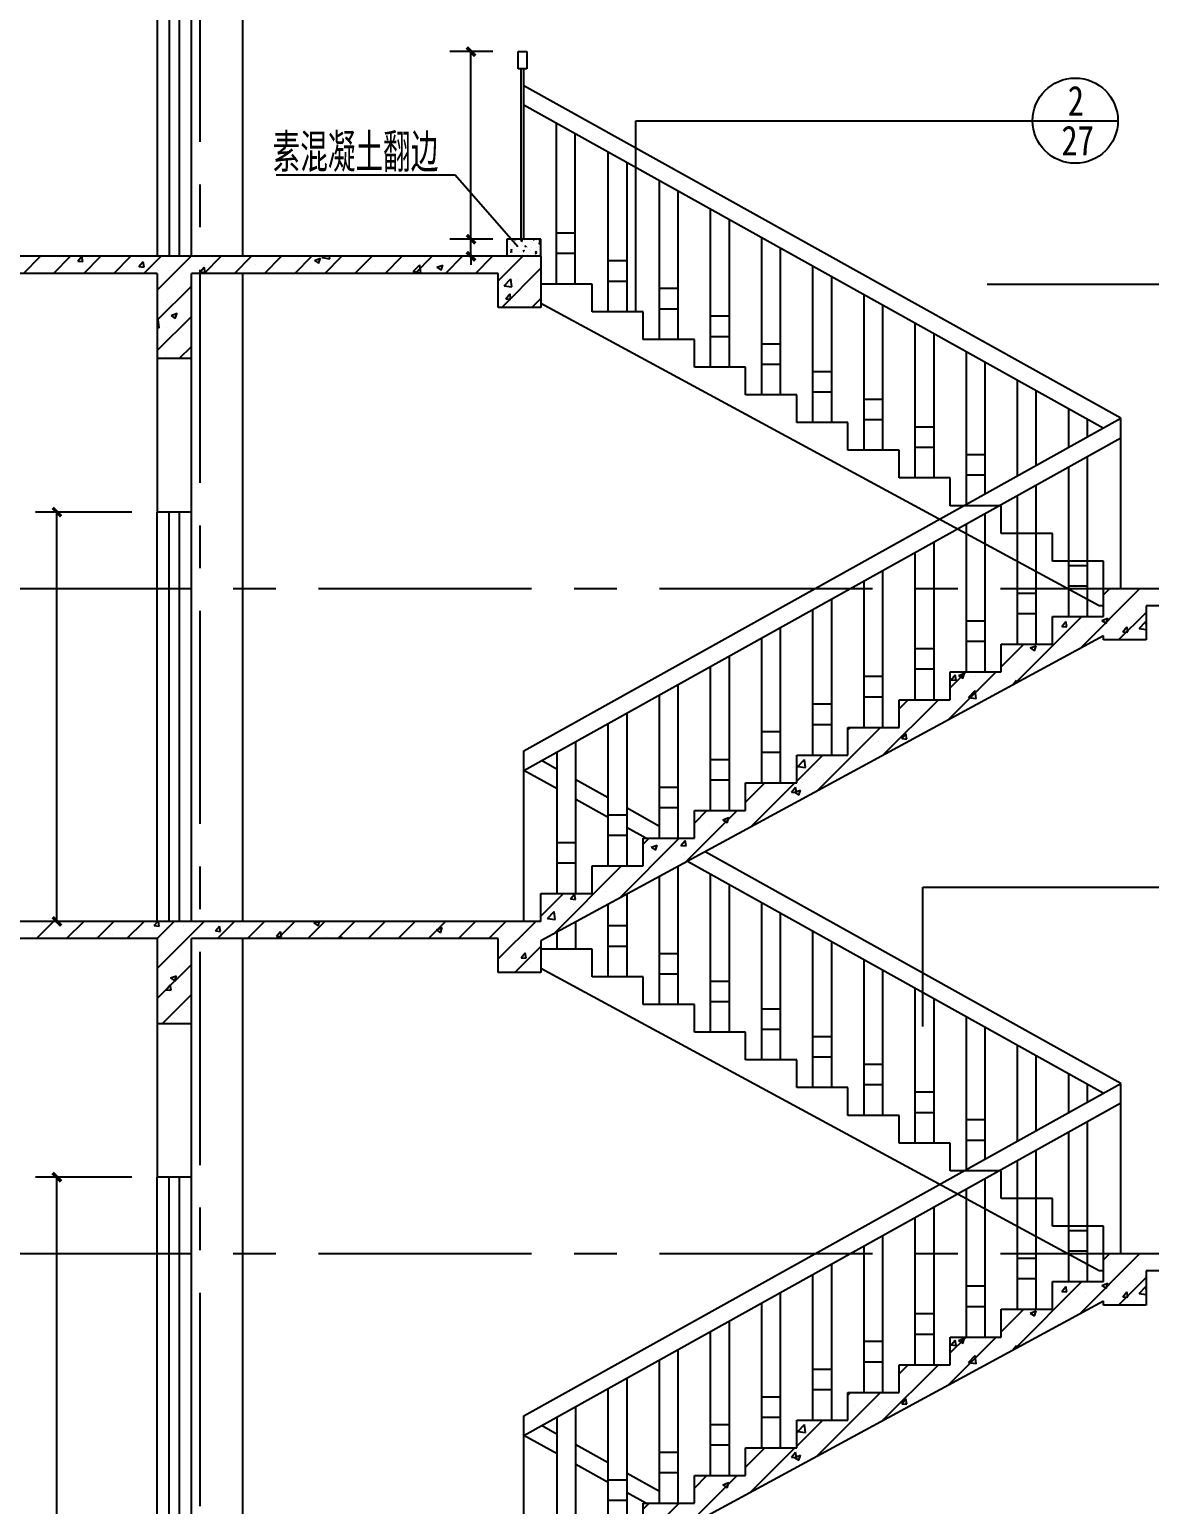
# Model space of a CAD drawing. Extents: x -4968480 to 5598971, y -5343220 to -29066.
# Drawn here: x 275497 to 282065, y -42880 to -34231 of the extents above; entities that cross this region are included whole.
import ezdxf

# ---------------------------------------------------------------- set-up
doc = ezdxf.new("R2010")
doc.units = 0
doc.header["$LTSCALE"] = 1000
doc.header["$MEASUREMENT"] = 0
doc.linetypes.add('CENTER', pattern=[2, 1.25, -0.25, 0.25, -0.25])
doc.layers.get('0').update_dxf_attribs({"linetype": 'CONTINUOUS'})
for name, color, linetype in [('DOTE', 1, 'CENTER'), ('PUB_DIM', 3, 'CONTINUOUS'), ('WALL', 2, 'CONTINUOUS'), ('WINDOW', 4, 'CONTINUOUS')]:
    doc.layers.add(name, color=color, linetype=linetype)
doc.styles.add('-宋体', font='', dxfattribs={"width": 0.8})
doc.styles.get("Standard").update_dxf_attribs({"font": 'GBENOR', "bigfont": 'GBCBIG'})
doc.styles.get('-宋体').set_extended_font_data('SimSun')

# ---------------------------------------------------------------- blocks, each defined once
blk = doc.blocks.new('_ArchTick')
at = {"color": 0, "linetype": 'ByBlock', "const_width": 0.4}
blk.add_lwpolyline([(-0.5, -0.5), (0.5, 0.5)], dxfattribs=at)

msp = doc.modelspace()

# ---------------------------------------------------------------- linework, layer by layer
for p, q in [((276746.3, -33639.2, -24317.3), (276746.3, -35560.4, -24317.3)), ((279053.8, -35885.4, -24317.3), (279053.8, -34765.3, -24317.3)), ((279053.8, -34765.3, -24317.3), (281880, -34765.3, -24317.3)), ((277992.9, -35084.2), (276943.4, -35084.2)), ((278361.3, -35504.4), (277992.9, -35084.2)), ((276746.3, -35660.4, -24317.3), (276746.3, -39460.4, -24317.3)), ((278796.3, -35722.9, -24317.3), (278496.3, -35722.9, -24317.3)), ((278496.3, -35722.9, -24317.3), (278496.3, -35722.9, -24317.3)), ((278796.3, -35885.4, -24317.3), (278796.3, -35722.9, -24317.3)), ((283374.1, -35725.4), (281112.4, -35725.4)), ((281770.9, -37610.4, -24317.3), (278496.3, -35836.6, -24317.3)), ((279096.3, -35885.4, -24317.3), (278796.3, -35885.4, -24317.3)), ((279096.3, -36047.9, -24317.3), (279096.3, -35885.4, -24317.3)), ((279396.3, -36047.9, -24317.3), (279096.3, -36047.9, -24317.3)), ((279396.3, -36210.4, -24317.3), (279396.3, -36047.9, -24317.3)), ((279696.3, -36210.4, -24317.3), (279396.3, -36210.4, -24317.3)), ((279696.3, -36372.9, -24317.3), (279696.3, -36210.4, -24317.3)), ((279996.3, -36372.9, -24317.3), (279696.3, -36372.9, -24317.3)), ((279996.3, -36535.4, -24317.3), (279996.3, -36372.9, -24317.3)), ((280296.3, -36535.4, -24317.3), (279996.3, -36535.4, -24317.3)), ((280296.3, -36697.9, -24317.3), (280296.3, -36535.4, -24317.3)), ((280596.3, -36697.9, -24317.3), (280296.3, -36697.9, -24317.3)), ((280596.3, -36860.4, -24317.3), (280596.3, -36697.9, -24317.3)), ((280896.3, -36860.4, -24317.3), (280596.3, -36860.4, -24317.3)), ((280896.3, -37022.9, -24317.3), (280896.3, -36860.4, -24317.3)), ((281196.3, -37022.9, -24317.3), (280896.3, -37022.9, -24317.3)), ((281196.3, -37185.4, -24317.3), (281196.3, -37022.9, -24317.3)), ((281496.3, -37185.4, -24317.3), (281196.3, -37185.4, -24317.3)), ((281496.3, -37347.9, -24317.3), (281496.3, -37185.4, -24317.3)), ((281796.3, -37347.9, -24317.3), (281496.3, -37347.9, -24317.3)), ((281796.3, -37510.4, -24317.3), (281796.3, -37347.9, -24317.3)), ((281796.3, -37610.4, -24317.3), (281770.9, -37610.4, -24317.3)), ((280735.3, -40076.4, -24317.3), (280735.3, -39259.2, -24317.3)), ((280735.3, -39259.2, -24317.3), (283121.1, -39259.2, -24317.3)), ((276746.3, -39560.4, -24317.3), (276746.3, -43360.4, -24317.3)), ((278796.3, -39622.9, -24317.3), (278496.3, -39622.9, -24317.3)), ((278496.3, -39622.9, -24317.3), (278496.3, -39622.9, -24317.3)), ((278796.3, -39785.4, -24317.3), (278796.3, -39622.9, -24317.3)), ((281770.9, -41510.4, -24317.3), (278496.3, -39736.6, -24317.3)), ((279096.3, -39785.4, -24317.3), (278796.3, -39785.4, -24317.3)), ((279096.3, -39947.9, -24317.3), (279096.3, -39785.4, -24317.3)), ((279396.3, -39947.9, -24317.3), (279096.3, -39947.9, -24317.3)), ((279396.3, -40110.4, -24317.3), (279396.3, -39947.9, -24317.3)), ((279696.3, -40110.4, -24317.3), (279396.3, -40110.4, -24317.3)), ((279696.3, -40272.9, -24317.3), (279696.3, -40110.4, -24317.3)), ((279996.3, -40272.9, -24317.3), (279696.3, -40272.9, -24317.3)), ((279996.3, -40435.4, -24317.3), (279996.3, -40272.9, -24317.3)), ((280296.3, -40435.4, -24317.3), (279996.3, -40435.4, -24317.3)), ((280296.3, -40597.9, -24317.3), (280296.3, -40435.4, -24317.3)), ((280596.3, -40597.9, -24317.3), (280296.3, -40597.9, -24317.3)), ((280596.3, -40760.4, -24317.3), (280596.3, -40597.9, -24317.3)), ((280896.3, -40760.4, -24317.3), (280596.3, -40760.4, -24317.3)), ((280896.3, -40922.9, -24317.3), (280896.3, -40760.4, -24317.3)), ((281196.3, -40922.9, -24317.3), (280896.3, -40922.9, -24317.3)), ((281196.3, -41085.4, -24317.3), (281196.3, -40922.9, -24317.3)), ((281496.3, -41085.4, -24317.3), (281196.3, -41085.4, -24317.3)), ((281496.3, -41247.9, -24317.3), (281496.3, -41085.4, -24317.3)), ((281796.3, -41247.9, -24317.3), (281496.3, -41247.9, -24317.3)), ((281796.3, -41410.4, -24317.3), (281796.3, -41247.9, -24317.3)), ((281796.3, -41510.4, -24317.3), (281770.9, -41510.4, -24317.3))]:
    msp.add_line(p, q)
at = {"color": 3}
for p, q in [((278363.3, -34360.4, -24317.3), (278413.3, -34360.4, -24317.3)), ((278363.3, -34460.4, -24317.3), (278363.3, -34360.4, -24317.3)), ((278413.3, -34360.4, -24317.3), (278413.3, -34460.4, -24317.3)), ((278413.3, -34460.4, -24317.3), (278363.3, -34460.4, -24317.3)), ((278380.3, -35460.4, -24317.3), (278380.3, -34460.4, -24317.3)), ((278396.3, -35460.4, -24317.3), (278396.3, -34460.4, -24317.3)), ((281896.5, -36510.2, -24317.3), (278396.3, -34560.4, -24317.3)), ((281793.7, -36567.5, -24317.3), (278396.3, -34674.9, -24317.3)), ((278586.9, -35722.9, -24317.3), (278586.9, -34781.1, -24317.3)), ((278696.9, -35722.9, -24317.3), (278696.9, -34842.3, -24317.3)), ((278891.5, -35885.4, -24317.3), (278891.5, -34950.7, -24317.3)), ((279001.5, -35885.4, -24317.3), (279001.5, -35012, -24317.3)), ((279191.5, -36047.9, -24317.3), (279191.5, -35117.9, -24317.3)), ((279301.5, -36047.9, -24317.3), (279301.5, -35179.1, -24317.3)), ((279491.5, -36210.4, -24317.3), (279491.5, -35285, -24317.3)), ((279601.5, -36210.4, -24317.3), (279601.5, -35346.3, -24317.3)), ((278586.9, -35422.9, -24317.3), (278696.9, -35422.9, -24317.3)), ((279791.5, -36372.9, -24317.3), (279791.5, -35452.1, -24317.3)), ((278586.9, -35542.9, -24317.3), (278696.9, -35542.9, -24317.3)), ((279901.5, -36372.9, -24317.3), (279901.5, -35513.4, -24317.3)), ((278891.5, -35585.4, -24317.3), (279001.5, -35585.4, -24317.3)), ((280091.5, -36535.4, -24317.3), (280091.5, -35619.2, -24317.3)), ((278891.5, -35705.4, -24317.3), (279001.5, -35705.4, -24317.3)), ((280201.5, -36535.4, -24317.3), (280201.5, -35680.5, -24317.3)), ((279191.5, -35747.9, -24317.3), (279301.5, -35747.9, -24317.3)), ((280391.5, -36697.9, -24317.3), (280391.5, -35786.3, -24317.3)), ((279191.5, -35867.9, -24317.3), (279301.5, -35867.9, -24317.3)), ((280501.5, -36697.9, -24317.3), (280501.5, -35847.6, -24317.3)), ((279491.5, -35910.4, -24317.3), (279601.5, -35910.4, -24317.3)), ((280691.5, -36860.4, -24317.3), (280691.5, -35953.4, -24317.3)), ((279491.5, -36030.4, -24317.3), (279601.5, -36030.4, -24317.3)), ((280801.5, -36860.4, -24317.3), (280801.5, -36014.7, -24317.3)), ((279791.5, -36072.9, -24317.3), (279901.5, -36072.9, -24317.3)), ((280991.5, -37014.1, -24317.3), (280991.5, -36120.6, -24317.3)), ((279791.5, -36192.9, -24317.3), (279901.5, -36192.9, -24317.3)), ((280091.5, -36235.4, -24317.3), (280201.5, -36235.4, -24317.3)), ((281101.5, -36952.9, -24317.3), (281101.5, -36181.8, -24317.3)), ((281291.5, -36847.1, -24317.3), (281291.5, -36287.7, -24317.3)), ((280091.5, -36355.4, -24317.3), (280201.5, -36355.4, -24317.3)), ((280391.5, -36397.9, -24317.3), (280501.5, -36397.9, -24317.3)), ((281401.5, -36785.8, -24317.3), (281401.5, -36349, -24317.3)), ((281591.5, -36680.1, -24317.3), (281591.5, -36454.8, -24317.3)), ((278396.3, -38460.4, -24317.3), (281896.5, -36510.2, -24317.3)), ((280391.5, -36517.9, -24317.3), (280501.5, -36517.9, -24317.3)), ((280691.5, -36560.4, -24317.3), (280801.5, -36560.4, -24317.3)), ((281701.5, -36618.9, -24317.3), (281701.5, -36516.1, -24317.3)), ((281896.5, -37510.4, -24317.3), (281896.5, -36510.2, -24317.3)), ((278396.3, -38574.9, -24317.3), (281896.5, -36624.7, -24317.3)), ((280691.5, -36680.4, -24317.3), (280801.5, -36680.4, -24317.3)), ((280991.5, -36722.9, -24317.3), (281101.5, -36722.9, -24317.3)), ((281701.5, -37672.9, -24317.3), (281701.5, -36733.4, -24317.3)), ((280991.5, -36842.9, -24317.3), (281101.5, -36842.9, -24317.3)), ((281591.5, -37672.9, -24317.3), (281591.5, -36794.6, -24317.3)), ((281401.5, -37835.4, -24317.3), (281401.5, -36900.5, -24317.3)), ((281291.5, -37835.4, -24317.3), (281291.5, -36961.8, -24317.3)), ((281101.5, -37997.9, -24317.3), (281101.5, -37067.6, -24317.3)), ((280991.5, -37997.9, -24317.3), (280991.5, -37128.9, -24317.3)), ((280801.5, -38160.4, -24317.3), (280801.5, -37234.8, -24317.3)), ((280691.5, -38160.4, -24317.3), (280691.5, -37296.1, -24317.3)), ((280501.5, -38322.9, -24317.3), (280501.5, -37401.9, -24317.3)), ((281591.5, -37372.9, -24317.3), (281701.5, -37372.9, -24317.3)), ((280391.5, -38322.9, -24317.3), (280391.5, -37463.2, -24317.3)), ((281291.5, -37535.4, -24317.3), (281401.5, -37535.4, -24317.3)), ((281591.5, -37492.9, -24317.3), (281701.5, -37492.9, -24317.3)), ((280201.5, -38485.4, -24317.3), (280201.5, -37569.1, -24317.3)), ((280091.5, -38485.4, -24317.3), (280091.5, -37630.4, -24317.3)), ((280991.5, -37697.9, -24317.3), (281101.5, -37697.9, -24317.3)), ((281291.5, -37655.4, -24317.3), (281401.5, -37655.4, -24317.3)), ((279791.5, -38647.9, -24317.3), (279791.5, -37797.5, -24317.3)), ((279901.5, -38647.9, -24317.3), (279901.5, -37736.2, -24317.3)), ((280691.5, -37860.4, -24317.3), (280801.5, -37860.4, -24317.3)), ((280991.5, -37817.9, -24317.3), (281101.5, -37817.9, -24317.3)), ((279491.5, -38810.4, -24317.3), (279491.5, -37964.7, -24317.3)), ((279601.5, -38810.4, -24317.3), (279601.5, -37903.4, -24317.3)), ((280391.5, -38022.9, -24317.3), (280501.5, -38022.9, -24317.3)), ((280691.5, -37980.4, -24317.3), (280801.5, -37980.4, -24317.3)), ((279191.5, -38972.9, -24317.3), (279191.5, -38131.8, -24317.3)), ((279301.5, -38972.9, -24317.3), (279301.5, -38070.5, -24317.3)), ((280391.5, -38142.9, -24317.3), (280501.5, -38142.9, -24317.3)), ((280091.5, -38185.4, -24317.3), (280201.5, -38185.4, -24317.3)), ((278891.5, -39135.4, -24317.3), (278891.5, -38299, -24317.3)), ((279001.5, -39135.4, -24317.3), (279001.5, -38237.7, -24317.3)), ((280091.5, -38305.4, -24317.3), (280201.5, -38305.4, -24317.3)), ((279791.5, -38347.9, -24317.3), (279901.5, -38347.9, -24317.3)), ((278396.3, -39460.4, -24317.3), (278396.3, -38460.4, -24317.3)), ((278591.5, -39297.9, -24317.3), (278591.5, -38466.1, -24317.3)), ((278701.5, -39297.9, -24317.3), (278701.5, -38404.8, -24317.3)), ((279791.5, -38467.9, -24317.3), (279901.5, -38467.9, -24317.3)), ((278591.5, -38683.6, -24317.3), (278396.3, -38574.9, -24317.3)), ((278591.5, -38569.2, -24317.3), (278499, -38517.6, -24317.3)), ((279491.5, -38510.4, -24317.3), (279601.5, -38510.4, -24317.3)), ((278891.5, -38736.3, -24317.3), (278701.5, -38630.4, -24317.3)), ((279491.5, -38630.4, -24317.3), (279601.5, -38630.4, -24317.3)), ((278891.5, -38850.7, -24317.3), (278701.5, -38744.9, -24317.3)), ((279191.5, -38672.9, -24317.3), (279301.5, -38672.9, -24317.3)), ((278891.5, -38835.4, -24317.3), (279001.5, -38835.4, -24317.3)), ((279191.5, -38903.4, -24317.3), (279001.5, -38797.5, -24317.3)), ((279191.5, -38792.9, -24317.3), (279301.5, -38792.9, -24317.3)), ((279110.8, -38972.9, -24317.3), (279001.5, -38912, -24317.3)), ((278591.5, -38997.9, -24317.3), (278701.5, -38997.9, -24317.3)), ((278891.5, -38955.4, -24317.3), (279001.5, -38955.4, -24317.3)), ((281896.5, -40410.2, -24317.3), (279459.2, -39052.5, -24317.3)), ((278591.5, -39117.9, -24317.3), (278701.5, -39117.9, -24317.3)), ((279301.5, -39947.9, -24317.3), (279301.5, -39138, -24317.3)), ((281793.7, -40467.5, -24317.3), (279355, -39109, -24317.3)), ((279191.5, -39947.9, -24317.3), (279191.5, -39197.6, -24317.3)), ((279491.5, -40110.4, -24317.3), (279491.5, -39185, -24317.3)), ((279601.5, -40110.4, -24317.3), (279601.5, -39246.3, -24317.3)), ((279001.5, -39785.4, -24317.3), (279001.5, -39300.5, -24317.3)), ((279791.5, -40272.9, -24317.3), (279791.5, -39352.1, -24317.3)), ((278891.5, -39785.4, -24317.3), (278891.5, -39360.1, -24317.3)), ((279901.5, -40272.9, -24317.3), (279901.5, -39413.4, -24317.3)), ((278591.5, -39622.9, -24317.3), (278591.5, -39522.6, -24317.3)), ((278701.5, -39622.9, -24317.3), (278701.5, -39463, -24317.3)), ((278891.5, -39485.4, -24317.3), (279001.5, -39485.4, -24317.3)), ((280091.5, -40435.4, -24317.3), (280091.5, -39519.2, -24317.3)), ((278891.5, -39605.4, -24317.3), (279001.5, -39605.4, -24317.3)), ((280201.5, -40435.4, -24317.3), (280201.5, -39580.5, -24317.3)), ((279191.5, -39647.9, -24317.3), (279301.5, -39647.9, -24317.3)), ((280391.5, -40597.9, -24317.3), (280391.5, -39686.3, -24317.3)), ((279191.5, -39767.9, -24317.3), (279301.5, -39767.9, -24317.3)), ((280501.5, -40597.9, -24317.3), (280501.5, -39747.6, -24317.3)), ((279491.5, -39810.4, -24317.3), (279601.5, -39810.4, -24317.3)), ((280691.5, -40760.4, -24317.3), (280691.5, -39853.4, -24317.3)), ((279491.5, -39930.4, -24317.3), (279601.5, -39930.4, -24317.3)), ((280801.5, -40760.4, -24317.3), (280801.5, -39914.7, -24317.3)), ((279791.5, -39972.9, -24317.3), (279901.5, -39972.9, -24317.3)), ((280991.5, -40914.1, -24317.3), (280991.5, -40020.6, -24317.3)), ((279791.5, -40092.9, -24317.3), (279901.5, -40092.9, -24317.3)), ((281101.5, -40852.9, -24317.3), (281101.5, -40081.8, -24317.3)), ((280091.5, -40135.4, -24317.3), (280201.5, -40135.4, -24317.3)), ((281291.5, -40747.1, -24317.3), (281291.5, -40187.7, -24317.3)), ((280091.5, -40255.4, -24317.3), (280201.5, -40255.4, -24317.3)), ((280391.5, -40297.9, -24317.3), (280501.5, -40297.9, -24317.3)), ((281401.5, -40685.8, -24317.3), (281401.5, -40249, -24317.3)), ((281591.5, -40580.1, -24317.3), (281591.5, -40354.8, -24317.3)), ((278396.3, -42360.4, -24317.3), (281896.5, -40410.2, -24317.3)), ((280391.5, -40417.9, -24317.3), (280501.5, -40417.9, -24317.3)), ((280691.5, -40460.4, -24317.3), (280801.5, -40460.4, -24317.3)), ((281701.5, -40518.9, -24317.3), (281701.5, -40416.1, -24317.3)), ((281896.5, -41410.4, -24317.3), (281896.5, -40410.2, -24317.3)), ((278396.3, -42474.9, -24317.3), (281896.5, -40524.7, -24317.3)), ((280691.5, -40580.4, -24317.3), (280801.5, -40580.4, -24317.3)), ((280991.5, -40622.9, -24317.3), (281101.5, -40622.9, -24317.3)), ((281701.5, -41572.9, -24317.3), (281701.5, -40633.4, -24317.3)), ((281591.5, -41572.9, -24317.3), (281591.5, -40694.6, -24317.3)), ((280991.5, -40742.9, -24317.3), (281101.5, -40742.9, -24317.3)), ((281401.5, -41735.4, -24317.3), (281401.5, -40800.5, -24317.3)), ((281291.5, -41735.4, -24317.3), (281291.5, -40861.8, -24317.3)), ((281101.5, -41897.9, -24317.3), (281101.5, -40967.6, -24317.3)), ((280991.5, -41897.9, -24317.3), (280991.5, -41028.9, -24317.3)), ((280801.5, -42060.4, -24317.3), (280801.5, -41134.8, -24317.3)), ((280691.5, -42060.4, -24317.3), (280691.5, -41196.1, -24317.3)), ((280501.5, -42222.9, -24317.3), (280501.5, -41301.9, -24317.3)), ((281591.5, -41272.9, -24317.3), (281701.5, -41272.9, -24317.3)), ((280391.5, -42222.9, -24317.3), (280391.5, -41363.2, -24317.3)), ((281591.5, -41392.9, -24317.3), (281701.5, -41392.9, -24317.3)), ((280201.5, -42385.4, -24317.3), (280201.5, -41469.1, -24317.3)), ((281291.5, -41435.4, -24317.3), (281401.5, -41435.4, -24317.3)), ((280091.5, -42385.4, -24317.3), (280091.5, -41530.4, -24317.3)), ((280991.5, -41597.9, -24317.3), (281101.5, -41597.9, -24317.3)), ((281291.5, -41555.4, -24317.3), (281401.5, -41555.4, -24317.3)), ((279901.5, -42547.9, -24317.3), (279901.5, -41636.2, -24317.3)), ((279791.5, -42547.9, -24317.3), (279791.5, -41697.5, -24317.3)), ((280691.5, -41760.4, -24317.3), (280801.5, -41760.4, -24317.3)), ((280991.5, -41717.9, -24317.3), (281101.5, -41717.9, -24317.3)), ((279601.5, -42710.4, -24317.3), (279601.5, -41803.4, -24317.3)), ((279491.5, -42710.4, -24317.3), (279491.5, -41864.7, -24317.3)), ((280391.5, -41922.9, -24317.3), (280501.5, -41922.9, -24317.3)), ((280691.5, -41880.4, -24317.3), (280801.5, -41880.4, -24317.3)), ((279191.5, -42872.9, -24317.3), (279191.5, -42031.8, -24317.3)), ((279301.5, -42872.9, -24317.3), (279301.5, -41970.5, -24317.3)), ((280091.5, -42085.4, -24317.3), (280201.5, -42085.4, -24317.3)), ((280391.5, -42042.9, -24317.3), (280501.5, -42042.9, -24317.3)), ((278891.5, -43035.4, -24317.3), (278891.5, -42199, -24317.3)), ((279001.5, -43035.4, -24317.3), (279001.5, -42137.7, -24317.3)), ((280091.5, -42205.4, -24317.3), (280201.5, -42205.4, -24317.3)), ((279791.5, -42247.9, -24317.3), (279901.5, -42247.9, -24317.3)), ((278396.3, -43360.4, -24317.3), (278396.3, -42360.4, -24317.3)), ((278591.5, -43197.9, -24317.3), (278591.5, -42366.1, -24317.3)), ((278701.5, -43197.9, -24317.3), (278701.5, -42304.8, -24317.3)), ((279791.5, -42367.9, -24317.3), (279901.5, -42367.9, -24317.3)), ((278591.5, -42469.2, -24317.3), (278499, -42417.6, -24317.3)), ((279491.5, -42410.4, -24317.3), (279601.5, -42410.4, -24317.3)), ((278591.5, -42583.6, -24317.3), (278396.3, -42474.9, -24317.3)), ((278891.5, -42636.3, -24317.3), (278701.5, -42530.4, -24317.3)), ((279491.5, -42530.4, -24317.3), (279601.5, -42530.4, -24317.3)), ((279191.5, -42572.9, -24317.3), (279301.5, -42572.9, -24317.3)), ((278891.5, -42750.7, -24317.3), (278701.5, -42644.9, -24317.3)), ((279191.5, -42803.4, -24317.3), (279001.5, -42697.5, -24317.3)), ((279191.5, -42692.9, -24317.3), (279301.5, -42692.9, -24317.3)), ((278891.5, -42735.4, -24317.3), (279001.5, -42735.4, -24317.3)), ((279110.8, -42872.9, -24317.3), (279001.5, -42812, -24317.3)), ((278891.5, -42855.4, -24317.3), (279001.5, -42855.4, -24317.3))]:
    msp.add_line(p, q, dxfattribs=at)
at = {"color": 8}
for p, q in [((278343.2, -35461), (278344.8, -35460.4)), ((278343.2, -35461), (278348.1, -35464.4)), ((278348.1, -35464.6), (278349.5, -35460.4)), ((278378, -35469.7), (278385.8, -35461.6)), ((278386.8, -35471.3), (278385.7, -35461.8)), ((278450, -35461.4), (278450.9, -35460.4)), ((278450, -35461.4), (278456, -35462)), ((278456, -35462.2), (278455.6, -35460.4)), ((278307.9, -35502.2), (278307.9, -35502.2)), ((278308.8, -35474.8), (278308.8, -35474.8)), ((278312.6, -35541.7), (278312.6, -35541.7)), ((278315.4, -35524.5), (278315.4, -35524.5)), ((278316.7, -35488.4), (278316.7, -35488.4)), ((278318.8, -35533.5), (278325.8, -35530.9)), ((278318.8, -35533.5), (278323.8, -35536.9)), ((278320.4, -35524.1), (278325.3, -35518.4)), ((278320.4, -35524.1), (278326.4, -35524.6)), ((278323.8, -35537.1), (278325.8, -35531.1)), ((278326.4, -35524.9), (278325.2, -35518.6)), ((278332.4, -35540.5), (278332.4, -35540.5)), ((278332.7, -35496.7), (278332.7, -35496.7)), ((278333.7, -35507.2), (278333.7, -35507.2)), ((278334.9, -35473.9), (278334.9, -35473.9)), ((278341.7, -35485.1), (278341.7, -35485.1)), ((278348.9, -35464.8), (278348.9, -35464.8)), ((278353.3, -35519.5), (278353.3, -35519.5)), ((278361.3, -35504.4), (278361.3, -35504.4)), ((278367.1, -35464.8), (278367.1, -35464.8)), ((278370.9, -35531.7), (278370.9, -35531.7)), ((278378, -35469.7), (278386.9, -35471.1)), ((278379.6, -35480.1), (278379.6, -35480.1)), ((278384.4, -35533), (278384.4, -35533)), ((278385.6, -35499.7), (278385.6, -35499.7)), ((278386.8, -35466.4), (278386.8, -35466.4)), ((278391, -35486.7), (278391, -35486.7)), ((278392.2, -35530.4), (278397, -35524.6)), ((278392.2, -35530.4), (278398.1, -35530.9)), ((278398.1, -35531.1), (278397, -35524.9)), ((278402.3, -35467), (278402.3, -35467)), ((278402.8, -35501.3), (278409.8, -35498.6)), ((278402.8, -35501.3), (278407.8, -35504.6)), ((278407.8, -35504.9), (278409.8, -35498.8)), ((278414.7, -35506.7), (278414.7, -35506.7)), ((278415.2, -35547.4), (278415.2, -35547.4)), ((278416.5, -35511.2), (278416.5, -35511.2)), ((278429.2, -35521.7), (278429.2, -35521.7)), ((278435.7, -35525.9), (278435.7, -35525.9)), ((278436.9, -35492.6), (278436.9, -35492.6)), ((278441.5, -35507.9), (278441.5, -35507.9)), ((278442.8, -35471.8), (278442.8, -35471.8)), ((278449.4, -35476.7), (278449.4, -35476.7)), ((278453.1, -35542.4), (278453.1, -35542.4)), ((278455.7, -35469.3), (278455.7, -35469.3)), ((278462.5, -35541.6), (278469.5, -35538.9)), ((278462.5, -35541.6), (278467.5, -35544.9)), ((278463.9, -35536.7), (278468.7, -35530.9)), ((278463.9, -35536.7), (278469.9, -35537.2)), ((278467.5, -35545.1), (278469.5, -35539.1)), ((278467.8, -35468.5), (278467.8, -35468.5)), ((278468.1, -35508.9), (278468.1, -35508.9)), ((278469.8, -35537.4), (278468.7, -35531.1)), ((278479.4, -35502.9), (278479.4, -35502.9)), ((278484.7, -35486.3), (278492.5, -35478.2)), ((278484.7, -35486.3), (278493.6, -35487.7)), ((278486.2, -35519.5), (278486.2, -35519.5)), ((278486.9, -35469), (278493.9, -35466.4)), ((278486.9, -35469), (278491.8, -35472.4)), ((278487.5, -35486.2), (278487.5, -35486.2)), ((278487.6, -35511.7), (278487.6, -35511.7)), ((278491.8, -35472.6), (278493.8, -35466.6)), ((278493.6, -35487.8), (278492.5, -35478.3)), ((275461.1, -35660.4), (275561.1, -35560.4)), ((275552.2, -35582.8), (275552.2, -35582.8)), ((275637.9, -35660.4), (275737.9, -35560.4)), ((275780.4, -35589.3), (275804.5, -35560.5)), ((275780.4, -35589.3), (275810.3, -35591.9)), ((275810.3, -35592.1), (275804.5, -35560.8)), ((275814.7, -35660.4), (275914.7, -35560.4)), ((275991.4, -35660.4), (276091.4, -35560.4)), ((276139.1, -35620.6), (276163.2, -35591.9)), ((276139.1, -35620.6), (276168.9, -35623.3)), ((276168.9, -35623.5), (276163.1, -35592.2)), ((276168.2, -35660.4), (276268.2, -35560.4)), ((276246.3, -35759.1), (276445, -35560.4)), ((276439.2, -35615.3), (276439.2, -35615.3)), ((276472, -35560.4), (276473.9, -35561.7)), ((276473.9, -35561.9), (276474.4, -35560.4)), ((276497.7, -35652), (276521.8, -35623.3)), ((276521.8, -35660.4), (276621.8, -35560.4)), ((276527.5, -35654.9), (276521.8, -35623.5)), ((276574.8, -35607.1), (276574.8, -35607.1)), ((276683.9, -35564.5), (276683.9, -35564.5)), ((276698.5, -35660.4), (276798.5, -35560.4)), ((276755, -35573.7), (276755, -35573.7)), ((276822.3, -35610.7), (276822.3, -35610.7)), ((276831.5, -35571.9), (276831.5, -35571.9)), ((276875.3, -35660.4), (276975.3, -35560.4)), ((276950.8, -35575.7), (276950.8, -35575.7)), ((277052.1, -35660.4), (277152.1, -35560.4)), ((277113.9, -35560.6), (277113.9, -35560.6)), ((277167.6, -35585), (277202.6, -35571.5)), ((277167.6, -35585), (277192.5, -35601.7)), ((277192.4, -35602), (277202.6, -35571.8)), ((277213.2, -35567.7), (277220.2, -35560.4)), ((277213.2, -35567.7), (277257.6, -35574.6)), ((277217.7, -35587), (277217.7, -35587)), ((277228.9, -35660.4), (277328.9, -35560.4)), ((277257.6, -35574.8), (277255.9, -35560.4)), ((277405.6, -35660.4), (277505.6, -35560.4)), ((277484.6, -35598.3), (277484.6, -35598.3)), ((277525.3, -35620.4), (277525.3, -35620.4)), ((277582.4, -35660.4), (277682.4, -35560.4)), ((277594.4, -35633.6), (277594.4, -35633.6)), ((277746.8, -35650.5), (277785.7, -35609.9)), ((277751.5, -35609.6), (277751.5, -35609.6)), ((277759.2, -35660.4), (277859.2, -35560.4)), ((277791.2, -35657.6), (277785.7, -35610.1)), ((277816.9, -35570.3), (277816.9, -35570.3)), ((277846.9, -35601.6), (277846.9, -35601.6)), ((277884.1, -35605), (277884.1, -35605)), ((277886.2, -35625), (277921.2, -35611.6)), ((277886.2, -35625), (277911, -35641.8)), ((277911, -35642), (277921.1, -35611.8)), ((277936, -35660.4), (278036, -35560.4)), ((278009.3, -35588.5), (278009.3, -35588.5)), ((278018.5, -35620.8), (278018.5, -35620.8)), ((278106.6, -35564.1), (278106.6, -35564.1)), ((278112.8, -35660.4), (278212.8, -35560.4)), ((278179.9, -35565), (278179.9, -35565)), ((278198.6, -35563.6), (278198.6, -35563.6)), ((278246.3, -35703.7), (278389.5, -35560.4)), ((278266.3, -35860.4), (278496.3, -35630.4)), ((278285.4, -35632.1), (278285.4, -35632.1)), ((278327, -35559), (278327, -35559)), ((278341.9, -35555.5), (278341.9, -35555.5)), ((278390.2, -35550.7), (278390.2, -35550.7)), ((278395.2, -35557.8), (278395.2, -35557.8)), ((278434.5, -35559.2), (278434.5, -35559.2)), ((278446.9, -35576.2), (278446.9, -35576.2)), ((278448.6, -35560), (278448.6, -35560)), ((278485, -35552.8), (278485, -35552.8)), ((276124.7, -35656.7), (276124.7, -35656.7)), ((276249.9, -35640.2), (276249.9, -35640.2)), ((276315.1, -35644.6), (276315.1, -35644.6)), ((276497.7, -35652), (276527.6, -35654.6)), ((276875.6, -35660.4), (276880.4, -35654.7)), ((276881.4, -35660.4), (276880.4, -35654.9)), ((277568.3, -35646.5), (277568.3, -35646.5)), ((277746.8, -35650.5), (277791.3, -35657.4)), ((278280.4, -35733.2), (278319.3, -35692.7)), ((278299.4, -35695.2), (278299.4, -35695.2)), ((278324.8, -35740.3), (278319.3, -35692.9)), ((278357.3, -35695.4), (278357.3, -35695.4)), ((278382.9, -35719.2), (278382.9, -35719.2)), ((276246.3, -35935.9), (276446.3, -35735.9)), ((278280.4, -35733.2), (278324.9, -35740.1)), ((278290.8, -35808.9), (278314.9, -35780.2)), ((278320.7, -35811.8), (278314.9, -35780.4)), ((278443.1, -35860.4), (278496.3, -35807.2)), ((276307.7, -35812.5), (276307.7, -35812.5)), ((276309, -35811), (276309, -35811)), ((276327.4, -35907.5), (276362.4, -35894.1)), ((276352.2, -35924.5), (276362.3, -35894.3)), ((276358.9, -35820.6), (276358.9, -35820.6)), ((278290.8, -35808.9), (278320.7, -35811.5)), ((278347.4, -35830.4), (278347.4, -35830.4)), ((276246.3, -36112.7), (276446.3, -35912.7)), ((276246.3, -35936.5), (276251.2, -35931.4)), ((276246.3, -35977.3), (276256.7, -35978.9)), ((276256.6, -35979.1), (276251.1, -35931.6)), ((276302.9, -35977.5), (276302.9, -35977.5)), ((276327.4, -35907.5), (276352.2, -35924.3)), ((276258.3, -36045.6), (276258.3, -36045.6)), ((276381.6, -36006.9), (276381.6, -36006.9)), ((276296.9, -36143.9), (276296.9, -36143.9)), ((276375.3, -36160.4), (276446.3, -36089.5)), ((281654.6, -37863.4), (282007.6, -37510.4)), ((281796.3, -37544.9), (281830.8, -37510.4)), ((281825.5, -37584.2), (281825.5, -37584.2)), ((281268.9, -38072.3), (281668.3, -37672.9)), ((281550.2, -37730.8), (281574.3, -37702.1)), ((281580.1, -37733.7), (281574.3, -37702.3)), ((281785.5, -37696), (281820.5, -37682.5)), ((281785.5, -37696), (281810.4, -37712.7)), ((281810.4, -37713), (281820.5, -37682.7)), ((281816.6, -37690), (281816.6, -37690)), ((281884.4, -37810.4), (282046.3, -37648.5)), ((281941.8, -37673.5), (281941.8, -37673.5)), ((281983.5, -37691.5), (281983.5, -37691.5)), ((282005.3, -37742.8), (282044.2, -37702.2)), ((282046.3, -37720.2), (282044.2, -37702.4)), ((281500.8, -37731.5), (281500.8, -37731.5)), ((281550.2, -37730.8), (281580.1, -37733.4)), ((281566.9, -37782.6), (281566.9, -37782.6)), ((281692, -37741.5), (281692, -37741.5)), ((281819.4, -37750.6), (281819.4, -37750.6)), ((281908.9, -37762.2), (281933, -37733.5)), ((281908.9, -37762.2), (281938.8, -37764.8)), ((281938.7, -37765), (281932.9, -37733.7)), ((282005.3, -37742.8), (282046.3, -37749.2)), ((281196.3, -37968.2), (281329, -37835.4)), ((281365.4, -37857.2), (281400.4, -37843.8)), ((281365.4, -37857.2), (281390.3, -37874)), ((281390.3, -37874.2), (281400.4, -37844)), ((281429.6, -37865.2), (281429.6, -37865.2)), ((281268.1, -37921.1), (281268.1, -37921.1)), ((281369.3, -37928.8), (281369.3, -37928.8)), ((280883.2, -38281.2), (281166.5, -37997.9)), ((280896.3, -38091.4), (280989.7, -37997.9)), ((280902.4, -38044.2), (280926.5, -38015.4)), ((280902.4, -38044.2), (280932.2, -38046.8)), ((280932.2, -38047), (280926.4, -38015.7)), ((280945.3, -38018.5), (280980.3, -38005.1)), ((280945.3, -38018.5), (280970.2, -38035.3)), ((280970.1, -38035.5), (280980.3, -38005.3)), ((281044.4, -38021.8), (281044.4, -38021.8)), ((281261, -38075.5), (281285.1, -38046.8)), ((281287.8, -38062), (281285.1, -38047)), ((281304.1, -37984.3), (281304.1, -37984.3)), ((281004.3, -38147.1), (281043.3, -38106.5)), ((281048.8, -38154.2), (281043.2, -38106.7)), ((281063.2, -38108.1), (281063.2, -38108.1)), ((281088.1, -38140), (281088.1, -38140)), ((281261, -38075.5), (281262.6, -38075.7)), ((280497.5, -38490.1), (280827.2, -38160.4)), ((280596.3, -38214.6), (280650.5, -38160.4)), ((280607.4, -38208.9), (280607.4, -38208.9)), ((280785.8, -38220.2), (280785.8, -38220.2)), ((280796.5, -38190), (280796.5, -38190)), ((280923.2, -38167.4), (280923.2, -38167.4)), ((281004.3, -38147.1), (281048.8, -38154)), ((281038.3, -38188.2), (281038.3, -38188.2)), ((281048.4, -38150.9), (281048.4, -38150.9)), ((280111.8, -38699), (280488, -38322.9)), ((280296.3, -38337.8), (280311.2, -38322.9)), ((280333.2, -38399.9), (280333.2, -38399.9)), ((280432, -38341), (280432, -38341)), ((280613.1, -38388.9), (280637.2, -38360.2)), ((280613.1, -38388.9), (280643, -38391.5)), ((280624.7, -38349.9), (280624.7, -38349.9)), ((280643, -38391.7), (280637.2, -38360.4)), ((280698.9, -38352.3), (280698.9, -38352.3)), ((279996.3, -38637.8), (280148.7, -38485.4)), ((280475.9, -38406.1), (280475.9, -38406.1)), ((280523, -38421.9), (280523, -38421.9)), ((280537.4, -38408.2), (280537.4, -38408.2)), ((280003.4, -38551.4), (280042.3, -38510.8)), ((280003.4, -38551.4), (280047.8, -38558.3)), ((280010.7, -38491.4), (280010.7, -38491.4)), ((280047.8, -38558.5), (280042.3, -38511)), ((279696.3, -38761.1), (279809.4, -38647.9)), ((279726.1, -38907.9), (279986.2, -38647.9)), ((280004.6, -38657.8), (280004.6, -38657.8)), ((280029.8, -38644.8), (280029.8, -38644.8)), ((280065.6, -38583.9), (280065.6, -38583.9)), ((280155, -38628.3), (280155, -38628.3)), ((280232.5, -38625), (280232.5, -38625)), ((279714.1, -38686.3), (279714.1, -38686.3)), ((279747.9, -38693), (279747.9, -38693)), ((279940.9, -38675), (279940.9, -38675)), ((279965.2, -38702.2), (279989.3, -38673.5)), ((279965.2, -38702.2), (279995.1, -38704.8)), ((279983.4, -38703.6), (280018.4, -38690.2)), ((279983.4, -38703.6), (280008.3, -38720.4)), ((279995.1, -38705.1), (279989.3, -38673.7)), ((280008.3, -38720.6), (280018.4, -38690.4)), ((279340.5, -39116.9), (279646.9, -38810.4)), ((279396.3, -38884.3), (279470.1, -38810.4)), ((279434.4, -38816.9), (279434.4, -38816.9)), ((279701.3, -38828.1), (279701.3, -38828.1)), ((279482.1, -38896.9), (279482.1, -38896.9)), ((279539.9, -38884), (279539.9, -38884)), ((279563.3, -38864.9), (279598.3, -38851.4)), ((279563.3, -38864.9), (279588.2, -38881.6)), ((279582.5, -38883.5), (279582.5, -38883.5)), ((279588.1, -38881.9), (279598.3, -38851.6)), ((279741.8, -38859.5), (279741.8, -38859.5)), ((278954.8, -39325.8), (279307.6, -38972.9)), ((279096.3, -39007.5), (279130.9, -38972.9)), ((279317.3, -39015.6), (279341.4, -38986.8)), ((279347.2, -39018.4), (279341.4, -38987.1)), ((279143.2, -39026.1), (279178.2, -39012.7)), ((279143.2, -39026.1), (279168.1, -39042.9)), ((279168, -39043.1), (279178.2, -39012.9)), ((279317.3, -39015.6), (279347.2, -39018.2)), ((279335, -39071), (279335, -39071)), ((279337.1, -39073.4), (279337.1, -39073.4)), ((278569.1, -39534.7), (278968.4, -39135.4)), ((278820.7, -39163.7), (278820.7, -39163.7)), ((279136.5, -39122.2), (279136.5, -39122.2)), ((279223.5, -39095.4), (279223.5, -39095.4)), ((279261.6, -39105.7), (279261.6, -39105.7)), ((278496.3, -39430.7), (278629.1, -39297.9)), ((278582.1, -39333.4), (278582.1, -39333.4)), ((278669.4, -39328.9), (278693.5, -39300.2)), ((278669.4, -39328.9), (278699.3, -39331.5)), ((278699.3, -39331.8), (278693.5, -39300.4)), ((278701, -39334.5), (278701, -39334.5)), ((278703.8, -39304), (278703.8, -39304)), ((278873.7, -39283.3), (278873.7, -39283.3)), ((278960.7, -39297.1), (278960.7, -39297.1)), ((278970.7, -39315.2), (278970.7, -39315.2)), ((278499.8, -39385.9), (278499.8, -39385.9)), ((278535.1, -39442.8), (278574, -39402.2)), ((278542.3, -39359.9), (278542.3, -39359.9)), ((278579.5, -39449.8), (278574, -39402.4)), ((278689.2, -39360.9), (278689.2, -39360.9)), ((278809.2, -39371.1), (278809.2, -39371.1)), ((275538.2, -39560.4), (275638.2, -39460.4)), ((275714.9, -39560.4), (275814.9, -39460.4)), ((275891.7, -39560.4), (275991.7, -39460.4)), ((276068.5, -39560.4), (276168.5, -39460.4)), ((276110.1, -39520.6), (276110.1, -39520.6)), ((276147.7, -39514.2), (276147.7, -39514.2)), ((276228.4, -39485.4), (276249.4, -39460.4)), ((276228.4, -39485.4), (276258.3, -39488)), ((276245.3, -39560.4), (276345.3, -39460.4)), ((276246.3, -39736.2), (276496.3, -39486.2)), ((276258.3, -39488.2), (276253.1, -39460.4)), ((276299.4, -39495.7), (276299.4, -39495.7)), ((276400.2, -39482.2), (276400.2, -39482.2)), ((276469, -39467.9), (276469, -39467.9)), ((276496.3, -39486.2), (276522, -39460.4)), ((276587, -39516.8), (276611.1, -39488)), ((276587, -39516.8), (276616.9, -39519.4)), ((276598.8, -39560.4), (276698.8, -39460.4)), ((276616.9, -39519.6), (276611.1, -39488.3)), ((276712.8, -39523.9), (276712.8, -39523.9)), ((276735.9, -39479.2), (276735.9, -39479.2)), ((276775.6, -39560.4), (276875.6, -39460.4)), ((276945.7, -39548.1), (276969.8, -39519.4)), ((276952.4, -39560.4), (277052.4, -39460.4)), ((276975.5, -39551), (276969.7, -39519.6)), ((277002.8, -39490.5), (277002.8, -39490.5)), ((277004.3, -39473.9), (277004.3, -39473.9)), ((277129.1, -39560.4), (277229.1, -39460.4)), ((277164.3, -39469.9), (277189, -39460.4)), ((277164.3, -39469.9), (277189.2, -39486.7)), ((277189.1, -39486.9), (277198, -39460.4)), ((277269.7, -39501.7), (277269.7, -39501.7)), ((277305.9, -39560.4), (277405.9, -39460.4)), ((277422.8, -39506.5), (277422.8, -39506.5)), ((277428.5, -39526.9), (277428.5, -39526.9)), ((277482.7, -39560.4), (277582.7, -39460.4)), ((277536.6, -39513), (277536.6, -39513)), ((277659.5, -39560.4), (277759.5, -39460.4)), ((277679.5, -39471.3), (277679.5, -39471.3)), ((277707.3, -39483.5), (277707.3, -39483.5)), ((277744.3, -39485.3), (277744.3, -39485.3)), ((277803.6, -39524.3), (277803.6, -39524.3)), ((277836.3, -39560.4), (277936.3, -39460.4)), ((277869.5, -39468.8), (277869.5, -39468.8)), ((277882.9, -39509.9), (277917.9, -39496.5)), ((277882.9, -39509.9), (277907.7, -39526.7)), ((277907.7, -39526.9), (277917.8, -39496.7)), ((278013, -39560.4), (278113, -39460.4)), ((278189.8, -39560.4), (278289.8, -39460.4)), ((278246.3, -39680.7), (278466.6, -39460.4)), ((278535.1, -39442.8), (278579.6, -39449.7)), ((275890.9, -39549.4), (275890.9, -39549.4)), ((275970.1, -39560.4), (275972.2, -39558.2)), ((275972.4, -39560.4), (275972.2, -39558.4)), ((275984.9, -39537.1), (275984.9, -39537.1)), ((276421.2, -39574), (276421.2, -39574)), ((276945.7, -39548.1), (276975.6, -39550.7)), ((277163.1, -39543.9), (277163.1, -39543.9)), ((277239.2, -39551.8), (277239.2, -39551.8)), ((277320.3, -39560.4), (277328.4, -39550.8)), ((277330.1, -39560.4), (277328.4, -39551)), ((277415.7, -39533.6), (277415.7, -39533.6)), ((278070.5, -39535.6), (278070.5, -39535.6)), ((278337.4, -39546.8), (278337.4, -39546.8)), ((278343.4, -39760.4), (278496.3, -39607.5)), ((278368.3, -39583.1), (278368.3, -39583.1)), ((278442.4, -39533), (278442.4, -39533)), ((278481.5, -39558.4), (278481.5, -39558.4)), ((276394.1, -39648.6), (276394.1, -39648.6)), ((278380.2, -39673.6), (278404.3, -39644.9)), ((278380.2, -39673.6), (278410.1, -39676.3)), ((278410, -39676.5), (278404.3, -39645.1)), ((278436.3, -39699.4), (278436.3, -39699.4)), ((276246.3, -39913), (276446.3, -39713)), ((276249.4, -39733.8), (276249.4, -39733.8)), ((276324.1, -39792.4), (276359.1, -39779)), ((276348.9, -39809.4), (276359.1, -39779.2)), ((276371.6, -39723.4), (276371.6, -39723.4)), ((278426.1, -39755.3), (278426.1, -39755.3)), ((276297.8, -39861.5), (276321.9, -39832.8)), ((276297.8, -39861.5), (276327.7, -39864.1)), ((276327.6, -39864.3), (276321.9, -39833)), ((276324.1, -39792.4), (276348.9, -39809.2)), ((276352.1, -39848.5), (276352.1, -39848.5)), ((276388, -39815.1), (276388, -39815.1)), ((276275.6, -40060.4), (276446.3, -39889.7)), ((276440.3, -39908.8), (276440.3, -39908.8)), ((276272.2, -39977.6), (276272.2, -39977.6)), ((276345.8, -40029.2), (276345.8, -40029.2)), ((276382, -39981.5), (276382, -39981.5)), ((281654.6, -41763.4, -24317.3), (282007.6, -41410.4, -24317.3)), ((281796.3, -41444.9, -24317.3), (281830.8, -41410.4, -24317.3)), ((281825.5, -41484.2, -24317.3), (281825.5, -41484.2, -24317.3)), ((281268.9, -41972.3, -24317.3), (281668.3, -41572.9, -24317.3)), ((281550.2, -41630.8, -24317.3), (281574.3, -41602.1, -24317.3)), ((281580.1, -41633.7, -24317.3), (281574.3, -41602.3, -24317.3)), ((281785.5, -41596, -24317.3), (281820.5, -41582.5, -24317.3)), ((281785.5, -41596, -24317.3), (281810.4, -41612.7, -24317.3)), ((281810.4, -41613, -24317.3), (281820.5, -41582.7, -24317.3)), ((281816.6, -41590, -24317.3), (281816.6, -41590, -24317.3)), ((281884.4, -41710.4, -24317.3), (282046.3, -41548.5, -24317.3)), ((281941.8, -41573.5, -24317.3), (281941.8, -41573.5, -24317.3)), ((281983.5, -41591.5, -24317.3), (281983.5, -41591.5, -24317.3)), ((282005.3, -41642.8, -24317.3), (282044.2, -41602.2, -24317.3)), ((282046.3, -41620.2, -24317.3), (282044.2, -41602.4, -24317.3)), ((281500.8, -41631.5, -24317.3), (281500.8, -41631.5, -24317.3)), ((281550.2, -41630.8, -24317.3), (281580.1, -41633.4, -24317.3)), ((281566.9, -41682.6, -24317.3), (281566.9, -41682.6, -24317.3)), ((281692, -41641.5, -24317.3), (281692, -41641.5, -24317.3)), ((281819.4, -41650.6, -24317.3), (281819.4, -41650.6, -24317.3)), ((281908.9, -41662.2, -24317.3), (281933, -41633.5, -24317.3)), ((281908.9, -41662.2, -24317.3), (281938.8, -41664.8, -24317.3)), ((281938.7, -41665, -24317.3), (281932.9, -41633.7, -24317.3)), ((282005.3, -41642.8, -24317.3), (282046.3, -41649.2, -24317.3)), ((281196.3, -41868.2, -24317.3), (281329, -41735.4, -24317.3)), ((281365.4, -41757.2, -24317.3), (281400.4, -41743.8, -24317.3)), ((281365.4, -41757.2, -24317.3), (281390.3, -41774, -24317.3)), ((281390.3, -41774.2, -24317.3), (281400.4, -41744, -24317.3)), ((281429.6, -41765.2, -24317.3), (281429.6, -41765.2, -24317.3)), ((281268.1, -41821.1, -24317.3), (281268.1, -41821.1, -24317.3)), ((281369.3, -41828.8, -24317.3), (281369.3, -41828.8, -24317.3)), ((280883.2, -42181.2, -24317.3), (281166.5, -41897.9, -24317.3)), ((280896.3, -41991.4, -24317.3), (280989.7, -41897.9, -24317.3)), ((280902.4, -41944.2, -24317.3), (280926.5, -41915.4, -24317.3)), ((280902.4, -41944.2, -24317.3), (280932.2, -41946.8, -24317.3)), ((280932.2, -41947, -24317.3), (280926.4, -41915.7, -24317.3)), ((280945.3, -41918.5, -24317.3), (280980.3, -41905.1, -24317.3)), ((280945.3, -41918.5, -24317.3), (280970.2, -41935.3, -24317.3)), ((280970.1, -41935.5, -24317.3), (280980.3, -41905.3, -24317.3)), ((281044.4, -41921.8, -24317.3), (281044.4, -41921.8, -24317.3)), ((281261, -41975.5, -24317.3), (281285.1, -41946.8, -24317.3)), ((281287.8, -41962, -24317.3), (281285.1, -41947, -24317.3)), ((281304.1, -41884.3, -24317.3), (281304.1, -41884.3, -24317.3)), ((281004.3, -42047.1, -24317.3), (281043.3, -42006.5, -24317.3)), ((281048.8, -42054.2, -24317.3), (281043.2, -42006.7, -24317.3)), ((281063.2, -42008.1, -24317.3), (281063.2, -42008.1, -24317.3)), ((281261, -41975.5, -24317.3), (281262.6, -41975.7, -24317.3)), ((280497.5, -42390.1, -24317.3), (280827.2, -42060.4, -24317.3)), ((280596.3, -42114.6, -24317.3), (280650.5, -42060.4, -24317.3)), ((280607.4, -42108.9, -24317.3), (280607.4, -42108.9, -24317.3)), ((280785.8, -42120.2, -24317.3), (280785.8, -42120.2, -24317.3)), ((280796.5, -42090, -24317.3), (280796.5, -42090, -24317.3)), ((280923.2, -42067.4, -24317.3), (280923.2, -42067.4, -24317.3)), ((281004.3, -42047.1, -24317.3), (281048.8, -42054, -24317.3)), ((281038.3, -42088.2, -24317.3), (281038.3, -42088.2, -24317.3)), ((281048.4, -42050.9, -24317.3), (281048.4, -42050.9, -24317.3)), ((281088.1, -42040, -24317.3), (281088.1, -42040, -24317.3)), ((280111.8, -42599, -24317.3), (280488, -42222.9, -24317.3)), ((280296.3, -42237.8, -24317.3), (280311.2, -42222.9, -24317.3)), ((280432, -42241, -24317.3), (280432, -42241, -24317.3)), ((280613.1, -42288.9, -24317.3), (280637.2, -42260.2, -24317.3)), ((280613.1, -42288.9, -24317.3), (280643, -42291.5, -24317.3)), ((280624.7, -42249.9, -24317.3), (280624.7, -42249.9, -24317.3)), ((280643, -42291.7, -24317.3), (280637.2, -42260.4, -24317.3)), ((280698.9, -42252.3, -24317.3), (280698.9, -42252.3, -24317.3)), ((280333.2, -42299.9, -24317.3), (280333.2, -42299.9, -24317.3)), ((280475.9, -42306.1, -24317.3), (280475.9, -42306.1, -24317.3)), ((280523, -42321.9, -24317.3), (280523, -42321.9, -24317.3)), ((280537.4, -42308.2, -24317.3), (280537.4, -42308.2, -24317.3)), ((279996.3, -42537.8, -24317.3), (280148.7, -42385.4, -24317.3)), ((280003.4, -42451.4, -24317.3), (280042.3, -42410.8, -24317.3)), ((280003.4, -42451.4, -24317.3), (280047.8, -42458.3, -24317.3)), ((280010.7, -42391.4, -24317.3), (280010.7, -42391.4, -24317.3)), ((280047.8, -42458.5, -24317.3), (280042.3, -42411, -24317.3)), ((279696.3, -42661.1, -24317.3), (279809.4, -42547.9, -24317.3)), ((279726.1, -42807.9, -24317.3), (279986.2, -42547.9, -24317.3)), ((280029.8, -42544.8, -24317.3), (280029.8, -42544.8, -24317.3)), ((280065.6, -42483.9, -24317.3), (280065.6, -42483.9, -24317.3)), ((280155, -42528.3, -24317.3), (280155, -42528.3, -24317.3)), ((280232.5, -42525, -24317.3), (280232.5, -42525, -24317.3)), ((279714.1, -42586.3, -24317.3), (279714.1, -42586.3, -24317.3)), ((279747.9, -42593, -24317.3), (279747.9, -42593, -24317.3)), ((279940.9, -42575, -24317.3), (279940.9, -42575, -24317.3)), ((279965.2, -42602.2, -24317.3), (279989.3, -42573.5, -24317.3)), ((279965.2, -42602.2, -24317.3), (279995.1, -42604.8, -24317.3)), ((279983.4, -42603.6, -24317.3), (280018.4, -42590.2, -24317.3)), ((279983.4, -42603.6, -24317.3), (280008.3, -42620.4, -24317.3)), ((279995.1, -42605.1, -24317.3), (279989.3, -42573.7, -24317.3)), ((280004.6, -42557.8, -24317.3), (280004.6, -42557.8, -24317.3)), ((280008.3, -42620.6, -24317.3), (280018.4, -42590.4, -24317.3)), ((279340.5, -43016.9, -24317.3), (279646.9, -42710.4, -24317.3)), ((279396.3, -42784.3, -24317.3), (279470.1, -42710.4, -24317.3)), ((279434.4, -42716.9, -24317.3), (279434.4, -42716.9, -24317.3)), ((279482.1, -42796.9, -24317.3), (279482.1, -42796.9, -24317.3)), ((279539.9, -42784, -24317.3), (279539.9, -42784, -24317.3)), ((279563.3, -42764.9, -24317.3), (279598.3, -42751.4, -24317.3)), ((279563.3, -42764.9, -24317.3), (279588.2, -42781.6, -24317.3)), ((279582.5, -42783.5, -24317.3), (279582.5, -42783.5, -24317.3)), ((279588.1, -42781.9, -24317.3), (279598.3, -42751.6, -24317.3)), ((279701.3, -42728.1, -24317.3), (279701.3, -42728.1, -24317.3)), ((279741.8, -42759.5, -24317.3), (279741.8, -42759.5, -24317.3)), ((278954.8, -43225.8, -24317.3), (279307.6, -42872.9, -24317.3)), ((279096.3, -42907.5, -24317.3), (279130.9, -42872.9, -24317.3))]:
    msp.add_line(p, q, dxfattribs=at)
msp.add_circle((281630, -34765.3, -24317.3), 250)
at = {"layer": 'DOTE'}
for p, q in [((276496.3, -33639.2, -24317.3), (276496.3, -53260.4, -24317.3)), ((277028.1, -35560.4, -24317.3), (273926.6, -35560.4, -24317.3)), ((282441.7, -37510.4, -24317.3), (273926.6, -37510.4, -24317.3)), ((277028.1, -39460.4, -24317.3), (273926.6, -39460.4, -24317.3)), ((282441.7, -41410.4, -24317.3), (273926.6, -41410.4, -24317.3))]:
    msp.add_line(p, q, dxfattribs=at)
at = {"layer": 'PUB_DIM'}
for p, q in [((278213.3, -34360.4, -24317.3), (277961.1, -34360.4, -24317.3)), ((278086.1, -35460.4, -24317.3), (278086.1, -34360.4, -24317.3)), ((278213.3, -35460.4, -24317.3), (277961.1, -35460.4, -24317.3)), ((278213.3, -35460.4, -24317.3), (277961.1, -35460.4, -24317.3)), ((278086.1, -35460.4, -24317.3), (278086.1, -35410.4, -24317.3)), ((278086.1, -35560.4, -24317.3), (278086.1, -35460.4, -24317.3)), ((278213.3, -35560.4, -24317.3), (277961.1, -35560.4, -24317.3)), ((278086.1, -35560.4, -24317.3), (278086.1, -35610.4, -24317.3)), ((276096.3, -37060.4, 44411.1), (275532.6, -37060.4, 44411.1)), ((275657.6, -39460.4, 44411.1), (275657.6, -37060.4, 44411.1)), ((276096.3, -39460.4, 44411.1), (275532.6, -39460.4, 44411.1)), ((276096.3, -40960.4, 44411.1), (275532.6, -40960.4, 44411.1)), ((275657.6, -43360.4, 44411.1), (275657.6, -40960.4, 44411.1))]:
    msp.add_line(p, q, dxfattribs=at)
at = {"layer": 'WALL'}
for p, q in [((278496.3, -35460.4, -24317.3), (278296.3, -35460.4, -24317.3)), ((278296.3, -35460.4, -24317.3), (278296.3, -35560.4, -24317.3)), ((278496.3, -35560.4, -24317.3), (278496.3, -35460.4, -24317.3)), ((278496.3, -35560.4, -24317.3), (275261.1, -35560.4, -24317.3)), ((278496.3, -35560.4, -24317.3), (278496.3, -35860.4, -24317.3)), ((276246.3, -35660.4, -24317.3), (275261.1, -35660.4, -24317.3)), ((276246.3, -35660.4, -24317.3), (276246.3, -37060.4, -24317.3)), ((276446.3, -37060.4, -24317.3), (276446.3, -35660.4, -24317.3)), ((278246.3, -35660.4, -24317.3), (276446.3, -35660.4, -24317.3)), ((278246.3, -35860.4, -24317.3), (278246.3, -35660.4, -24317.3)), ((278496.3, -35860.4, -24317.3), (278246.3, -35860.4, -24317.3)), ((276446.3, -36160.4, -24317.3), (276246.3, -36160.4, -24317.3)), ((276446.3, -37060.4, -24317.3), (276246.3, -37060.4, -24706.6)), ((284046.3, -37510.4, -24317.3), (281796.3, -37510.4, -24317.3)), ((281796.3, -37672.9, -24317.3), (281796.3, -37510.4, -24317.3)), ((283846.3, -37610.4, -24317.3), (282046.3, -37610.4, -24317.3)), ((282046.3, -37610.4, -24317.3), (282046.3, -37810.4, -24317.3)), ((281496.3, -37835.4, -24317.3), (281496.3, -37672.9, -24317.3)), ((281496.3, -37672.9, -24317.3), (281796.3, -37672.9, -24317.3)), ((281796.3, -37786.6, -24317.3), (278496.3, -39574.1, -24317.3)), ((281796.3, -37810.4, -24317.3), (281796.3, -37786.6, -24317.3)), ((281196.3, -37997.9, -24317.3), (281196.3, -37835.4, -24317.3)), ((281196.3, -37835.4, -24317.3), (281496.3, -37835.4, -24317.3)), ((282046.3, -37810.4, -24317.3), (281796.3, -37810.4, -24317.3)), ((280896.3, -38160.4, -24317.3), (280896.3, -37997.9, -24317.3)), ((280896.3, -37997.9, -24317.3), (281196.3, -37997.9, -24317.3)), ((280596.3, -38322.9, -24317.3), (280596.3, -38160.4, -24317.3)), ((280596.3, -38160.4, -24317.3), (280896.3, -38160.4, -24317.3)), ((280296.3, -38485.4, -24317.3), (280296.3, -38322.9, -24317.3)), ((280296.3, -38322.9, -24317.3), (280596.3, -38322.9, -24317.3)), ((279996.3, -38647.9, -24317.3), (279996.3, -38485.4, -24317.3)), ((279996.3, -38485.4, -24317.3), (280296.3, -38485.4, -24317.3)), ((279696.3, -38810.4, -24317.3), (279696.3, -38647.9, -24317.3)), ((279696.3, -38647.9, -24317.3), (279996.3, -38647.9, -24317.3)), ((279396.3, -38972.9, -24317.3), (279396.3, -38810.4, -24317.3)), ((279396.3, -38810.4, -24317.3), (279696.3, -38810.4, -24317.3)), ((279096.3, -39135.4, -24317.3), (279096.3, -38972.9, -24317.3)), ((279096.3, -38972.9, -24317.3), (279396.3, -38972.9, -24317.3)), ((278796.3, -39297.9, -24317.3), (278796.3, -39135.4, -24317.3)), ((278796.3, -39135.4, -24317.3), (279096.3, -39135.4, -24317.3)), ((278496.3, -39460.4, -24317.3), (278496.3, -39297.9, -24317.3)), ((278496.3, -39297.9, -24317.3), (278796.3, -39297.9, -24317.3)), ((278496.3, -39460.4, -24317.3), (275261.1, -39460.4, -24317.3)), ((276246.3, -39560.4, -24317.3), (275261.1, -39560.4, -24317.3)), ((276246.3, -39560.4, -24317.3), (276246.3, -40960.4, -24317.3)), ((278246.3, -39560.4, -24317.3), (276446.3, -39560.4, -24317.3)), ((276446.3, -40960.4, -24317.3), (276446.3, -39560.4, -24317.3)), ((278246.3, -39760.4, -24317.3), (278246.3, -39560.4, -24317.3)), ((278496.3, -39574.1, -24317.3), (278496.3, -39760.4, -24317.3)), ((278496.3, -39760.4, -24317.3), (278246.3, -39760.4, -24317.3)), ((276446.3, -40060.4, -24317.3), (276246.3, -40060.4, -24317.3)), ((276446.3, -40960.4, -24317.3), (276246.3, -40960.4, -24706.6)), ((284046.3, -41410.4, -24317.3), (281796.3, -41410.4, -24317.3)), ((281796.3, -41572.9, -24317.3), (281796.3, -41410.4, -24317.3)), ((283846.3, -41510.4, -24317.3), (282046.3, -41510.4, -24317.3)), ((282046.3, -41510.4, -24317.3), (282046.3, -41710.4, -24317.3)), ((281496.3, -41735.4, -24317.3), (281496.3, -41572.9, -24317.3)), ((281496.3, -41572.9, -24317.3), (281796.3, -41572.9, -24317.3)), ((281796.3, -41686.6, -24317.3), (278496.3, -43474.1, -24317.3)), ((281796.3, -41710.4, -24317.3), (281796.3, -41686.6, -24317.3)), ((281196.3, -41897.9, -24317.3), (281196.3, -41735.4, -24317.3)), ((281196.3, -41735.4, -24317.3), (281496.3, -41735.4, -24317.3)), ((282046.3, -41710.4, -24317.3), (281796.3, -41710.4, -24317.3)), ((280896.3, -42060.4, -24317.3), (280896.3, -41897.9, -24317.3)), ((280896.3, -41897.9, -24317.3), (281196.3, -41897.9, -24317.3)), ((280596.3, -42222.9, -24317.3), (280596.3, -42060.4, -24317.3)), ((280596.3, -42060.4, -24317.3), (280896.3, -42060.4, -24317.3)), ((280296.3, -42385.4, -24317.3), (280296.3, -42222.9, -24317.3)), ((280296.3, -42222.9, -24317.3), (280596.3, -42222.9, -24317.3)), ((279996.3, -42547.9, -24317.3), (279996.3, -42385.4, -24317.3)), ((279996.3, -42385.4, -24317.3), (280296.3, -42385.4, -24317.3)), ((279696.3, -42710.4, -24317.3), (279696.3, -42547.9, -24317.3)), ((279696.3, -42547.9, -24317.3), (279996.3, -42547.9, -24317.3)), ((279396.3, -42872.9, -24317.3), (279396.3, -42710.4, -24317.3)), ((279396.3, -42710.4, -24317.3), (279696.3, -42710.4, -24317.3)), ((279096.3, -43035.4, -24317.3), (279096.3, -42872.9, -24317.3)), ((279096.3, -42872.9, -24317.3), (279396.3, -42872.9, -24317.3))]:
    msp.add_line(p, q, dxfattribs=at)
at = {"layer": 'WINDOW'}
for p, q in [((276246.3, -33639.2, -24317.3), (276246.3, -35560.4, -24317.3)), ((276316.3, -33639.2, -24317.3), (276316.3, -35560.4, -24317.3)), ((276376.3, -35560.4, -24317.3), (276376.3, -33639.2, -24317.3)), ((276446.3, -35560.4, -24317.3), (276446.3, -33639.2, -24317.3)), ((276246.3, -39460.4, -23928.1), (276246.3, -37060.4, -23928.1)), ((276316.3, -39460.4, -23928.1), (276316.3, -37060.4, -23928.1)), ((276376.3, -39460.4, -23928.1), (276376.3, -37060.4, -23928.1)), ((276446.3, -39460.4, -23928.1), (276446.3, -37060.4, -23928.1)), ((276246.3, -43360.4, -23928.1), (276246.3, -40960.4, -23928.1)), ((276316.3, -43360.4, -23928.1), (276316.3, -40960.4, -23928.1)), ((276376.3, -43360.4, -23928.1), (276376.3, -40960.4, -23928.1)), ((276446.3, -43360.4, -23928.1), (276446.3, -40960.4, -23928.1))]:
    msp.add_line(p, q, dxfattribs=at)

# ---------------------------------------------------------------- block references
at = {"layer": 'PUB_DIM', "xscale": 50, "yscale": 50, "zscale": 50}
for p, rotation in [((278086.1, -34360.4, -24317.3), 90), ((278086.1, -35460.4, -24317.3), 270), ((278086.1, -35460.4, -24317.3), 270), ((278086.1, -35560.4, -24317.3), 90), ((275657.6, -37060.4, 44411.1), 90), ((275657.6, -39460.4, 44411.1), 270), ((275657.6, -40960.4, 44411.1), 90)]:
    msp.add_blockref('_ArchTick', p, dxfattribs=dict(at, rotation=rotation))

# ---------------------------------------------------------------- texts
at = {"style": '-宋体', "width": 0.8}
for s, p in [('2', (281585.8, -34735.7, -24317.3)), ('27', (281548.7, -34969.3, -24317.3))]:
    msp.add_text(s, height=175, dxfattribs=at).set_placement(p)
msp.add_text('素混凝土翻边', height=225).set_placement((276922.6, -35066, -1917.2))

doc.saveas('drawing.dxf')
